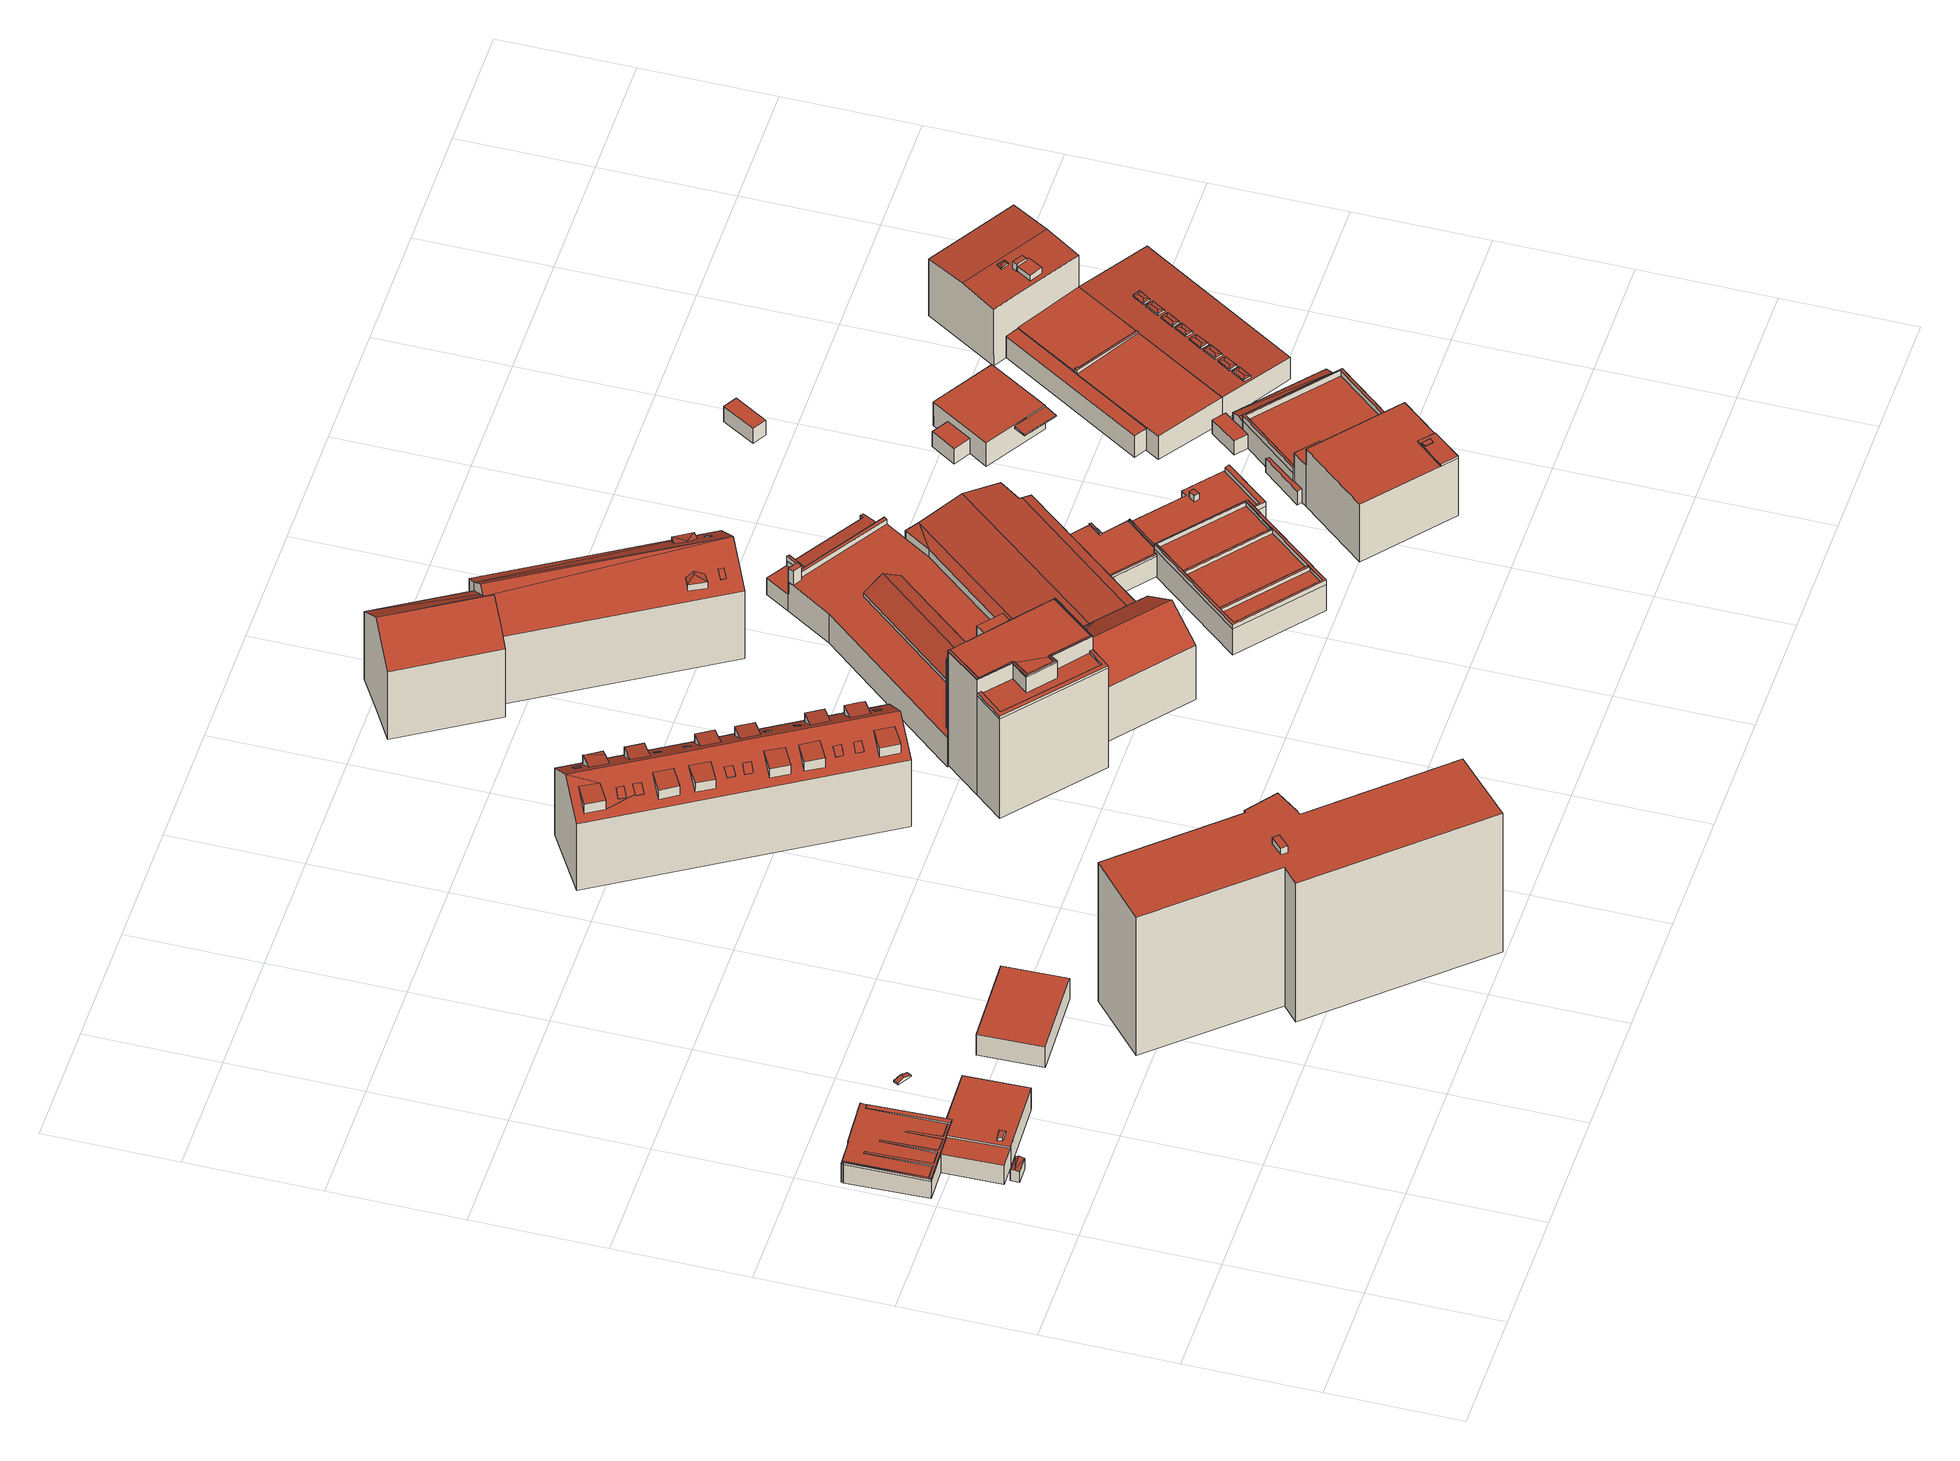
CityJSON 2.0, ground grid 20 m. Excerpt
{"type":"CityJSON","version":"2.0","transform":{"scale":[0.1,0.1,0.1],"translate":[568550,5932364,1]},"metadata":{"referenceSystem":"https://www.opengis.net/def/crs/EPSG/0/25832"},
"CityObjects":{
"building1":{"type":"Building","attributes":{"Grundfläche 2D":"3.476798","Grundhöhe NN":"1.986"},"geometry":[{"type":"Solid","lod":"3","boundaries":[[[[0,1,2]],[[3,2,4]],[[2,3,5]],[[2,5,0]],[[4,2,1,6,7]],[[3,4,7,8]],[[9,0,5,3,8,10]],[[1,0,9,6]],[[8,7,6,9,10]]]],"semantics":{"surfaces":[{"type":"RoofSurface"},{"type":"WallSurface"},{"type":"GroundSurface"}],"values":[[0,0,0,0,1,1,1,1,2]]}}]},
"building2":{"type":"Building","attributes":{"Grundfläche 2D":"146.708910","Grundhöhe NN":"1.979"},"children":["building2-1"],"geometry":[{"type":"MultiSurface","lod":"3","boundaries":[[[11,12,13]],[[12,14,13]],[[15,16,17,18,19,12,11,20,21,22,23,24,25,26,27,28]],[[29,14,12]],[[30,31,32,33,34,35,36,37,28,27,38,39,24,23,40,21,41,42,43,44,45,46,47]],[[48,49,11,13]],[[49,41,20,11]],[[22,21,40]],[[40,23,22]],[[25,24,39]],[[26,25,39,38]],[[26,38,27]],[[15,28,37]],[[16,15,37,36]],[[17,16,36,35]],[[35,34,18,17]],[[34,33,19,18]],[[12,19,33,32]],[[29,12,32,31]],[[29,31,30,48,13,14]],[[44,43,42,50,51]],[[45,44,51,52]],[[46,45,52,53]],[[47,46,53,54]],[[30,47,54,55]],[[48,30,55,56]],[[49,48,56,57]],[[42,41,49,57,50]],[[52,51,50,57,56,55,54,53]]],"semantics":{"surfaces":[{"type":"RoofSurface"},{"type":"WallSurface"},{"type":"GroundSurface"}],"values":[0,0,0,0,0,1,1,1,1,1,1,1,1,1,1,1,1,1,1,1,1,1,1,1,1,1,1,1,2]}}]},
"building2-1":{"type":"BuildingInstallation","parents":["building2"],"geometry":[{"type":"MultiSurface","lod":"3","boundaries":[[[58,59,60,61]],[[42,58,61,20,41]],[[43,59,58,42]],[[43,62,60,59]],[[60,62,21,20,61]]],"semantics":{"surfaces":[{"type":"RoofSurface"},{"type":"WallSurface"}],"values":[0,1,1,1,1]}}]},
"building3":{"type":"Building","attributes":{"Grundfläche 2D":"140.170383","Grundhöhe NN":"1.986"},"children":["building3-1"],"geometry":[{"type":"Solid","lod":"3","boundaries":[[[[63,64,65,66,67,68,69,70]],[[71,72,73,74]],[[73,72,75,76]],[[74,73,76,77]],[[71,74,77,78]],[[70,72,71,63]],[[63,71,78,79,64]],[[65,64,79,80]],[[66,65,80,81]],[[67,66,81,82]],[[68,67,82,83]],[[69,68,83,50]],[[70,69,50,75,72]],[[77,76,75,50,83,82,81,80,79,78]]]],"semantics":{"surfaces":[{"type":"RoofSurface"},{"type":"WallSurface"},{"type":"GroundSurface"}],"values":[[0,0,1,1,1,1,1,1,1,1,1,1,1,2]]}}]},
"building3-1":{"type":"BuildingInstallation","parents":["building3"],"geometry":[{"type":"MultiSurface","lod":"3","boundaries":[[[84,85,86,87]],[[87,86,88,89]],[[84,87,89,90]],[[85,84,90,91]],[[86,85,91,88]]],"semantics":{"surfaces":[{"type":"RoofSurface"},{"type":"WallSurface"}],"values":[0,1,1,1,1]}}]},
"building4":{"type":"Building","attributes":{"Grundfläche 2D":"1.888200","Grundhöhe NN":"4.395"},"geometry":[{"type":"Solid","lod":"3","boundaries":[[[[92,93,94,95]],[[96,92,95,97]],[[97,95,94,98,99]],[[96,97,99,100]],[[93,92,96,100,101]],[[94,93,101,98]],[[99,98,101,100]]]],"semantics":{"surfaces":[{"type":"RoofSurface"},{"type":"WallSurface"},{"type":"GroundSurface"}],"values":[[0,0,1,1,1,1,2]]}}]},
"building5":{"type":"Building","attributes":{"Grundfläche 2D":"129.678351","Grundhöhe NN":"2.197"},"geometry":[{"type":"Solid","lod":"3","boundaries":[[[[102,103,104,105]],[[106,107,105,104]],[[107,108,102,105]],[[108,109,103,102]],[[109,106,104,103]],[[109,108,107,106]]]],"semantics":{"surfaces":[{"type":"RoofSurface"},{"type":"WallSurface"},{"type":"GroundSurface"}],"values":[[0,1,1,1,1,2]]}}]},
"building6":{"type":"Building","attributes":{"Grundfläche 2D":"651.086994","Grundhöhe NN":"2.388"},"children":["building6-1"],"geometry":[{"type":"Solid","lod":"3","boundaries":[[[[110,111,112,113,114,115,116,117,118,119,120]],[[121,122,118,117]],[[122,123,119,118]],[[123,124,120,119]],[[124,125,110,120]],[[125,126,111,110]],[[126,127,112,111]],[[127,128,113,112]],[[128,129,114,113]],[[129,130,115,114]],[[130,131,116,115]],[[131,121,117,116]],[[122,121,131,130,129,128,127,126,125,124,123]]]],"semantics":{"surfaces":[{"type":"RoofSurface"},{"type":"WallSurface"},{"type":"GroundSurface"}],"values":[[0,1,1,1,1,1,1,1,1,1,1,1,2]]}}]},
"building6-1":{"type":"BuildingInstallation","parents":["building6"],"geometry":[{"type":"MultiSurface","lod":"3","boundaries":[[[132,133,134,135]],[[135,134,136,137]],[[132,135,137,138]],[[133,132,138,139]],[[134,133,139,136]]],"semantics":{"surfaces":[{"type":"RoofSurface"},{"type":"WallSurface"}],"values":[0,1,1,1,1]}}]},
"building7":{"type":"Building","attributes":{"Grundfläche 2D":"517.810892","Grundhöhe NN":"2.291"},"children":["building7-1","building7-2","building7-3","building7-4","building7-5","building7-6","building7-7","building7-8","building7-9","building7-10","building7-11","building7-12"],"geometry":[{"type":"MultiSurface","lod":"3","boundaries":[[[140,141,142,143,144,145]],[[146,147,148,149]],[[150,151,152,153]],[[154,155,156,157]],[[158,159,160,161,162,163]],[[164,165,166,167,168]],[[169,170,171,172]],[[173,174,175,176,177]],[[178,179,180,181,182,183,184]],[[185,186,183,182]],[[187,188,189,190]],[[191,192,193,194,195,196,197,198,199]],[[200,201,202]],[[203,204,205,206,207,208,209,210],[173,211,212,211,213,214,174,173,208],[187,190,215,216,217,218],[152,219,220,153],[168,221,222,223,165,164],[149,224,225,226,227,146],[228,229,230,140,145,231]],[[232,208,207,206,205,204,203,233],[234,158,163,162,235,236,237,233,237],[238,239,240,241,242,243],[157,156,244,245],[172,171,246,247],[194,248,249,250,251,252,253,254,255,195],[181,180,256,257,258,259,260,261,262,263],[202,201,243,200]],[[243,201,200]],[[242,264,265,243]],[[231,145,144]],[[229,142,141,140,230]],[[142,229,228,231,144,143]],[[149,148,225,224]],[[147,146,227,226]],[[226,225,148,147]],[[151,219,152]],[[153,220,150]],[[151,150,220,219]],[[155,244,156]],[[157,245,154]],[[155,154,245,244]],[[161,236,235,162]],[[234,159,158]],[[160,159,234,237]],[[237,236,161,160]],[[168,167,221]],[[166,165,223,222]],[[222,221,167,166]],[[170,246,171]],[[172,247,169]],[[170,169,247,246]],[[211,173,177]],[[214,175,174]],[[211,177,176,175,214,213]],[[258,257,256,180,179,178,184]],[[263,262,261,260,186,185,182,181]],[[260,259,258,184,183,186]],[[190,189,216,215]],[[188,187,218,217]],[[217,216,189,188]],[[249,248,194,193,192,191,251,250]],[[254,252,199,198,197,196,195,255]],[[252,251,191,199]],[[243,265,239,238]],[[264,242,241,240]],[[240,239,265,264]],[[209,208,232,266,267]],[[210,209,267,268]],[[233,203,210,268,269]],[[232,233,269,266]],[[267,266,269,268]]],"semantics":{"surfaces":[{"type":"RoofSurface"},{"type":"WallSurface"},{"type":"GroundSurface"}],"values":[0,0,0,0,0,0,0,0,0,0,0,0,0,0,0,0,0,1,1,1,1,1,1,1,1,1,1,1,1,1,1,1,1,1,1,1,1,1,1,1,1,1,1,1,1,1,1,1,1,1,1,1,1,1,1,1,1,1,2]}}]},
"building7-1":{"type":"BuildingInstallation","parents":["building7"],"geometry":[{"type":"MultiSurface","lod":"3","boundaries":[[[270,271,272,273]],[[273,272,274,275]],[[270,273,275,276]],[[271,270,276,277]],[[272,271,277,274]]],"semantics":{"surfaces":[{"type":"RoofSurface"},{"type":"WallSurface"}],"values":[0,1,1,1,1]}}]},
"building7-2":{"type":"BuildingInstallation","parents":["building7"],"geometry":[{"type":"MultiSurface","lod":"3","boundaries":[[[278,279,280,281]],[[281,280,282,283]],[[278,281,283,284]],[[279,278,284,285]],[[280,279,285,282]]],"semantics":{"surfaces":[{"type":"RoofSurface"},{"type":"WallSurface"}],"values":[0,1,1,1,1]}}]},
"building7-3":{"type":"BuildingInstallation","parents":["building7"],"geometry":[{"type":"MultiSurface","lod":"3","boundaries":[[[286,287,288,289]],[[287,286,290,291]],[[289,288,292,293]],[[286,289,293,290]],[[288,287,291,292]]],"semantics":{"surfaces":[{"type":"RoofSurface"},{"type":"WallSurface"}],"values":[0,1,1,1,1]}}]},
"building7-4":{"type":"BuildingInstallation","parents":["building7"],"geometry":[{"type":"MultiSurface","lod":"3","boundaries":[[[294,295,296,297]],[[296,295,298,299]],[[297,296,299,300]],[[294,297,300,301]],[[295,294,301,298]]],"semantics":{"surfaces":[{"type":"RoofSurface"},{"type":"WallSurface"}],"values":[0,1,1,1,1]}}]},
"building7-5":{"type":"BuildingInstallation","parents":["building7"],"geometry":[{"type":"MultiSurface","lod":"3","boundaries":[[[302,303,304,305]],[[305,304,306,307]],[[302,305,307,308]],[[303,302,308,309]],[[304,303,309,306]]],"semantics":{"surfaces":[{"type":"RoofSurface"},{"type":"WallSurface"}],"values":[0,1,1,1,1]}}]},
"building7-6":{"type":"BuildingInstallation","parents":["building7"],"geometry":[{"type":"MultiSurface","lod":"3","boundaries":[[[310,311,312,313,314,315]],[[316,312,311,310,317,318]],[[316,319,313,312]],[[320,315,314,313,319,321]],[[310,315,320,317]]],"semantics":{"surfaces":[{"type":"RoofSurface"},{"type":"WallSurface"}],"values":[0,1,1,1,1]}}]},
"building7-7":{"type":"BuildingInstallation","parents":["building7"],"geometry":[{"type":"MultiSurface","lod":"3","boundaries":[[[322,323,324,325,326]],[[326,325,327]],[[328,326,327]],[[329,322,326,328,326,202]],[[324,323,330,331]],[[325,324,331,200]],[[327,325,200,201]],[[328,327,201,326]],[[323,322,329,330]]],"semantics":{"surfaces":[{"type":"RoofSurface"},{"type":"WallSurface"}],"values":[0,0,0,1,1,1,1,1,1]}}]},
"building7-8":{"type":"BuildingInstallation","parents":["building7"],"geometry":[{"type":"MultiSurface","lod":"3","boundaries":[[[332,333,334,335,336]],[[337,334,333,332,338,212]],[[337,339,335,334]],[[336,335,339,340]],[[332,336,340,338]]],"semantics":{"surfaces":[{"type":"RoofSurface"},{"type":"WallSurface"}],"values":[0,1,1,1,1]}}]},
"building7-9":{"type":"BuildingInstallation","parents":["building7"],"geometry":[{"type":"MultiSurface","lod":"3","boundaries":[[[341,342,343,344]],[[344,343,345,346]],[[341,344,346,347]],[[342,341,347,348]],[[343,342,348,345]]],"semantics":{"surfaces":[{"type":"RoofSurface"},{"type":"WallSurface"}],"values":[0,1,1,1,1]}}]},
"building7-10":{"type":"BuildingInstallation","parents":["building7"],"geometry":[{"type":"MultiSurface","lod":"3","boundaries":[[[349,350,351,352]],[[351,350,353,354]],[[350,349,355,353]],[[352,351,354,356]],[[349,352,356,355]]],"semantics":{"surfaces":[{"type":"RoofSurface"},{"type":"WallSurface"}],"values":[0,1,1,1,1]}}]},
"building7-11":{"type":"BuildingInstallation","parents":["building7"],"geometry":[{"type":"MultiSurface","lod":"3","boundaries":[[[357,358,359,360]],[[360,359,361,362]],[[357,360,362,363]],[[358,357,363,364]],[[359,358,364,361]]],"semantics":{"surfaces":[{"type":"RoofSurface"},{"type":"WallSurface"}],"values":[0,1,1,1,1]}}]},
"building7-12":{"type":"BuildingInstallation","parents":["building7"],"geometry":[{"type":"MultiSurface","lod":"3","boundaries":[[[365,366,367,368,369]],[[369,368,370,371]],[[371,372,373,366,365,369]],[[367,366,373,374]],[[368,367,374,370]]],"semantics":{"surfaces":[{"type":"RoofSurface"},{"type":"WallSurface"}],"values":[0,1,1,1,1]}}]},
"building8":{"type":"Building","attributes":{"Grundfläche 2D":"222.785244","Grundhöhe NN":"2.057"},"children":["building8-1"],"geometry":[{"type":"Solid","lod":"3","boundaries":[[[[375,376,377,378,379,380,381,382]],[[383,384,385,386,387,388,389,390]],[[391,392,393,394,395,396,397,398,399,400,401,402,403]],[[391,404,405,392]],[[400,399,398,406,407,401]],[[408,409,378,377]],[[409,410,379,378]],[[410,411,380,379]],[[382,381,386,385]],[[375,382,385,384]],[[376,375,384,383]],[[409,408,412,413]],[[410,409,413,414]],[[411,410,414,415]],[[403,402,380,411,415,416,391]],[[404,391,416,417]],[[418,395,394,393,392,405,404,417,419]],[[396,395,418,420]],[[397,396,420,412,408,377]],[[383,390,398,397,377,376]],[[398,390,389,406]],[[406,389,388,407]],[[407,388,387,401]],[[381,380,402,401,387,386]],[[420,418,419,417,416,415,414,413,412]]]],"semantics":{"surfaces":[{"type":"RoofSurface"},{"type":"WallSurface"},{"type":"GroundSurface"}],"values":[[0,0,0,0,0,1,1,1,1,1,1,1,1,1,1,1,1,1,1,1,1,1,1,1,2]]}}]},
"building8-1":{"type":"BuildingInstallation","parents":["building8"],"geometry":[{"type":"MultiSurface","lod":"3","boundaries":[[[421,422,423,424]],[[424,425,426,421]],[[422,427,428,423]],[[429,428,427]],[[427,430,431,429]],[[430,432,433,431]],[[432,434,435,436,433]],[[437,428,429]],[[438,439,425]],[[439,426,425]],[[439,440,441,426]],[[440,442,443,441]],[[406,407,422,421]],[[407,401,427,422]],[[401,402,430,427]],[[430,402,403,391,434,432]],[[391,444,435,434]],[[431,433,436,435,444,445]],[[446,437,429,431,445,447]],[[446,400,448,423,428,437]],[[424,423,448,449]],[[450,438,425,424,449,399]],[[450,451,452,440,439,438]],[[442,440,452,453]],[[453,395,396,443,442]],[[396,397,441,443]],[[398,426,441,397]],[[398,406,421,426]]],"semantics":{"surfaces":[{"type":"RoofSurface"},{"type":"WallSurface"}],"values":[0,0,0,0,0,0,0,0,0,0,0,0,1,1,1,1,1,1,1,1,1,1,1,1,1,1,1,1]}}]},
"building9":{"type":"Building","attributes":{"Grundfläche 2D":"611.653507","Grundhöhe NN":"2.145"},"children":["building9-1","building9-2","building9-3","building9-4"],"geometry":[{"type":"Solid","lod":"3","boundaries":[[[[454,455,456,457,458]],[[459,458,460]],[[461,462,454,458]],[[461,458,459]],[[459,460,463]],[[462,464,465,466]],[[464,467,465]],[[468,469,470,466,471]],[[470,454,462,466]],[[462,461,459,467,464]],[[454,470,469,456,455]],[[457,456,472,473]],[[460,458,457,473,474]],[[463,460,474,475]],[[467,459,463,475,476]],[[465,467,476,477]],[[478,471,466,465,477,479]],[[468,471,478,480]],[[472,456,469,468,480]],[[479,477,476,475,474,473,472,480,478]]]],"semantics":{"surfaces":[{"type":"RoofSurface"},{"type":"WallSurface"},{"type":"GroundSurface"}],"values":[[0,0,0,0,0,0,0,0,0,1,1,1,1,1,1,1,1,1,1,2]]}}]},
"building9-1":{"type":"BuildingInstallation","parents":["building9"],"geometry":[{"type":"MultiSurface","lod":"3","boundaries":[[[481,482,483,484]],[[484,483,485,486]],[[481,484,486,487]],[[482,481,487,488]],[[483,482,488,485]]],"semantics":{"surfaces":[{"type":"RoofSurface"},{"type":"WallSurface"}],"values":[0,1,1,1,1]}}]},
"building9-2":{"type":"BuildingInstallation","parents":["building9"],"geometry":[{"type":"MultiSurface","lod":"3","boundaries":[[[489,490,491]],[[490,492,493,494,491]],[[492,490,489,495,496]],[[489,491,497,498]],[[489,498,495]],[[494,497,491]]],"semantics":{"surfaces":[{"type":"RoofSurface"},{"type":"WallSurface"}],"values":[0,0,0,1,1,1]}}]},
"building9-3":{"type":"BuildingInstallation","parents":["building9"],"geometry":[{"type":"MultiSurface","lod":"3","boundaries":[[[499,500,501,502,503]],[[501,500,504]],[[504,500,499,505,506]],[[501,507,502]],[[506,508,504]],[[501,504,508,507]]],"semantics":{"surfaces":[{"type":"RoofSurface"},{"type":"WallSurface"}],"values":[0,0,0,1,1,1]}}]},
"building9-4":{"type":"BuildingInstallation","parents":["building9"],"geometry":[{"type":"MultiSurface","lod":"3","boundaries":[[[509,510,511,512]],[[511,510,513,514]],[[510,509,515,513]],[[512,511,514,516]],[[509,512,516,515]]],"semantics":{"surfaces":[{"type":"RoofSurface"},{"type":"WallSurface"}],"values":[0,1,1,1,1]}}]},
"building10":{"type":"Building","attributes":{"Grundfläche 2D":"725.186853","Grundhöhe NN":"1.670"},"children":["building10-1","building10-2","building10-3","building10-4"],"geometry":[{"type":"Solid","lod":"3","boundaries":[[[[517,518,519,520]],[[521,518,517,522]],[[523,524,525,526,527,528,529,530,531,532,533,534,535,536,537,538,539,540,541,542,543,544],[545,546,547,548]],[[549,550,551,552,553,554,555,556,557,558,559]],[[560,561,562,563]],[[564,565,566,567]],[[568,569,570,571]],[[572,573,574,575]],[[520,519,548,547]],[[520,547,546,522,517]],[[521,522,546,545]],[[521,545,548,519,518]],[[563,576,577,533,560]],[[560,533,532,561]],[[561,532,531,562]],[[566,528,527,567]],[[567,527,526,564]],[[564,526,578,579,565]],[[568,571,565,579,576,563]],[[531,530,569,568,563,562]],[[569,530,529,570]],[[566,565,571,570,529,528]],[[525,524,580,581]],[[526,525,581,578]],[[534,533,577,582]],[[535,534,582,583]],[[584,585,550,538,537,536,535,583,586]],[[558,573,572,542,541,540,539,538,550,549,559]],[[524,523,544,587,588,580]],[[543,542,572,589,587,544]],[[575,574,590,591]],[[572,575,591,589]],[[551,550,585,592]],[[552,551,592,593]],[[553,552,593,594]],[[554,553,594,595]],[[596,555,554,595]],[[555,596,590,574,556]],[[557,556,574,573,558]],[[578,581,580,588,587,589,591,590,596,595,594,593,592,585,584,586,583,582,577,576,579]]]],"semantics":{"surfaces":[{"type":"RoofSurface"},{"type":"WallSurface"},{"type":"GroundSurface"}],"values":[[0,0,0,0,0,0,0,0,1,1,1,1,1,1,1,1,1,1,1,1,1,1,1,1,1,1,1,1,1,1,1,1,1,1,1,1,1,1,1,2]]}}]},
"building10-1":{"type":"BuildingInstallation","parents":["building10"],"geometry":[{"type":"MultiSurface","lod":"3","boundaries":[[[597,598,599,600]],[[557,558,598,597,556]],[[559,599,598,558]],[[554,555,600,599,559]],[[555,556,597,600]]],"semantics":{"surfaces":[{"type":"RoofSurface"},{"type":"WallSurface"}],"values":[0,1,1,1,1]}}]},
"building10-2":{"type":"BuildingInstallation","parents":["building10"],"geometry":[{"type":"MultiSurface","lod":"3","boundaries":[[[601,602,603,604]],[[605,606,604,603]],[[601,604,606,607]],[[602,601,607,608]],[[608,605,603,602]]],"semantics":{"surfaces":[{"type":"RoofSurface"},{"type":"WallSurface"}],"values":[0,1,1,1,1]}}]},
"building10-3":{"type":"BuildingInstallation","parents":["building10"],"geometry":[{"type":"MultiSurface","lod":"3","boundaries":[[[609,610,611,612,613,614]],[[615,537,612,611]],[[537,538,613,612]],[[539,540,541,610,609,614,613,538]]],"semantics":{"surfaces":[{"type":"RoofSurface"},{"type":"WallSurface"}],"values":[0,1,1,1]}}]},
"building10-4":{"type":"BuildingInstallation","parents":["building10"],"geometry":[{"type":"MultiSurface","lod":"3","boundaries":[[[616,617,618,619,620]],[[542,543,618,617]],[[543,621,619,618]],[[615,611,610,616,620,619,621]],[[542,617,616,610,541]]],"semantics":{"surfaces":[{"type":"RoofSurface"},{"type":"WallSurface"}],"values":[0,1,1,1,1]}}]},
"building11":{"type":"Building","attributes":{"Grundfläche 2D":"739.096137","Grundhöhe NN":"2.002"},"geometry":[{"type":"Solid","lod":"3","boundaries":[[[[622,623,624,625,626,627]],[[626,625,628,629,630,631]],[[630,632,633,631]],[[634,635,632]],[[635,636,633,632]],[[637,638,639]],[[640,641,637]],[[642,638,637]],[[643,644,642]],[[644,638,642]],[[643,645,646,647]],[[647,648,644,643]],[[641,642,637]],[[624,623,622,627,649,650]],[[628,625,624,650,651]],[[629,628,651,652]],[[653,634,632,630,629,652,654]],[[635,634,653,655]],[[636,635,655,656]],[[637,639,636,656,657,640]],[[641,640,657,658]],[[642,641,658,659]],[[645,643,642,659,660]],[[646,645,660,661]],[[647,646,661,649,627,648]],[[633,636,639,638,644,648,627,626,631]],[[661,660,659,658,657,656,655,653,654,652,651,650,649]]]],"semantics":{"surfaces":[{"type":"RoofSurface"},{"type":"WallSurface"},{"type":"GroundSurface"}],"values":[[0,0,0,0,0,0,0,0,0,0,0,0,0,1,1,1,1,1,1,1,1,1,1,1,1,1,2]]}}]},
"building12":{"type":"Building","attributes":{"Grundfläche 2D":"287.416908","Grundhöhe NN":"2.324"},"children":["building12-1","building12-2","building12-3"],"geometry":[{"type":"MultiSurface","lod":"3","boundaries":[[[662,663,664,665,666,667,668,669,670,671]],[[672,673,674,675,676,677,678,679,680,681,682,683,684,685,686,687]],[[688,689,667,666]],[[689,690,668,667]],[[690,691,669,668]],[[691,675,670,669]],[[671,674,673,692]],[[692,693,671]],[[694,662,671,693,672,687]],[[694,695,662]],[[662,695,686,685]],[[663,662,685,684]],[[684,683,696,663]],[[696,697,663]],[[698,699,680,679,664,663,697,682,681]],[[666,665,678,688]],[[689,688,700,701]],[[690,689,701,702]],[[691,690,702,703]],[[704,705,700,688,678,677,676,675,691,703,706]],[[705,704,706,703,702,701,700]]],"semantics":{"surfaces":[{"type":"RoofSurface"},{"type":"WallSurface"},{"type":"GroundSurface"}],"values":[0,0,1,1,1,1,1,1,1,1,1,1,1,1,1,1,1,1,1,1,2]}}]},
"building12-1":{"type":"BuildingInstallation","parents":["building12"],"geometry":[{"type":"MultiSurface","lod":"3","boundaries":[[[698,693,692,699]],[[699,692,673,680]],[[693,698,681,672]]],"semantics":{"surfaces":[{"type":"RoofSurface"},{"type":"WallSurface"}],"values":[0,1,1]}}]},
"building12-2":{"type":"BuildingInstallation","parents":["building12"],"geometry":[{"type":"MultiSurface","lod":"3","boundaries":[[[695,694,697,696]],[[683,686,695,696]],[[697,694,687,682]]],"semantics":{"surfaces":[{"type":"RoofSurface"},{"type":"WallSurface"}],"values":[0,1,1]}}]},
"building12-3":{"type":"BuildingInstallation","parents":["building12"],"geometry":[{"type":"MultiSurface","lod":"3","boundaries":[[[707,665,664,671,670,708]],[[679,674,671,664]],[[675,676,677,678,665,707,708,670]]],"semantics":{"surfaces":[{"type":"RoofSurface"},{"type":"WallSurface"}],"values":[0,1,1]}}]},
"building13":{"type":"Building","attributes":{"Grundfläche 2D":"216.697743","Grundhöhe NN":"2.520"},"children":["building13-1","building13-2","building13-3","building13-4","building13-5"],"geometry":[{"type":"Solid","lod":"3","boundaries":[[[[709,710,711,712,713,714,715,716,717,718,719,720,721,722]],[[723,724,725,726,727,728,729,730,731,732,733,734]],[[735,736,737,738]],[[736,735,739]],[[736,739,740]],[[714,713,712,741,742]],[[715,714,742,743]],[[744,717,716,715,743,745]],[[746,747,728,720,719,718,717,744,748]],[[721,720,728,727,722]],[[722,727,749,750,709]],[[710,709,750,751]],[[712,711,710,751,741]],[[734,733,752,753]],[[723,734,753,754]],[[724,723,754,755]],[[725,724,755,756]],[[757,749,727,726,725,756,758,738,737]],[[729,728,747,759]],[[731,730,729,759,760]],[[732,731,760,761]],[[733,732,761,752]],[[739,735,738,758,762]],[[740,739,762,763]],[[757,737,736,740,763]],[[748,744,745,743,742,741,751,750,749,757,763,762,758,756,755,754,753,752,761,760,759,747,746]]]],"semantics":{"surfaces":[{"type":"RoofSurface"},{"type":"WallSurface"},{"type":"GroundSurface"}],"values":[[0,0,0,0,0,1,1,1,1,1,1,1,1,1,1,1,1,1,1,1,1,1,1,1,1,2]]}}]},
"building13-1":{"type":"BuildingInstallation","parents":["building13"],"geometry":[{"type":"MultiSurface","lod":"3","boundaries":[[[764,765,766,767]],[[765,764,711,768]],[[766,765,768,769]],[[769,709,710,767,766]],[[710,711,764,767]]],"semantics":{"surfaces":[{"type":"RoofSurface"},{"type":"WallSurface"}],"values":[0,1,1,1,1]}}]},
"building13-2":{"type":"BuildingInstallation","parents":["building13"],"geometry":[{"type":"MultiSurface","lod":"3","boundaries":[[[770,771,772,773]],[[771,770,774,719]],[[719,720,772,771]],[[720,721,773,772]],[[721,774,770,773]]],"semantics":{"surfaces":[{"type":"RoofSurface"},{"type":"WallSurface"}],"values":[0,1,1,1,1]}}]},
"building13-3":{"type":"BuildingInstallation","parents":["building13"],"geometry":[{"type":"MultiSurface","lod":"3","boundaries":[[[775,776,777,778]],[[778,777,716,713]],[[775,778,713,714]],[[776,775,714,715]],[[777,776,715,716]]],"semantics":{"surfaces":[{"type":"RoofSurface"},{"type":"WallSurface"}],"values":[0,1,1,1,1]}}]},
"building13-4":{"type":"BuildingInstallation","parents":["building13"],"geometry":[{"type":"MultiSurface","lod":"3","boundaries":[[[779,780,781,782,783,784]],[[781,780,734,785]],[[782,781,785,730]],[[730,731,783,782]],[[731,732,784,783]],[[732,733,779,784]],[[780,779,733,734]]],"semantics":{"surfaces":[{"type":"RoofSurface"},{"type":"WallSurface"}],"values":[0,1,1,1,1,1,1]}}]},
"building13-5":{"type":"BuildingInstallation","parents":["building13"],"geometry":[{"type":"MultiSurface","lod":"3","boundaries":[[[786,787,788,789]],[[790,791,789,788]],[[786,789,791,792]],[[787,786,792,793]],[[788,787,793,790]]],"semantics":{"surfaces":[{"type":"RoofSurface"},{"type":"WallSurface"}],"values":[0,1,1,1,1]}}]},
"building14":{"type":"Building","attributes":{"Grundfläche 2D":"504.181489","Grundhöhe NN":"2.242"},"children":["building14-1"],"geometry":[{"type":"MultiSurface","lod":"3","boundaries":[[[794,795,796,797],[798,799,800,801]],[[802,803,804,805,806,807,808,809,810,811]],[[812,813,814,815,816,817]],[[818,819,820,821,822,823]],[[824,825,826]],[[824,826,827]],[[828,827,829]],[[824,827,828]],[[830,831,832,833,834,835]],[[836,837,838,839,840,841]],[[842,843,844,845]],[[813,812,797,796]],[[812,817,794,797]],[[817,846,795,794]],[[846,813,796,795]],[[819,818,805,804]],[[806,805,818,823]],[[823,822,807,806]],[[847,810,809,848]],[[847,849,811,810]],[[849,850,802,811]],[[850,851,803,802]],[[829,827,826,852,853]],[[828,829,853,854]],[[855,825,824,828,854]],[[815,831,856,857,816]],[[846,817,816,857,858]],[[813,846,858,859]],[[814,813,859,860,848,809]],[[842,845,832,831,815,814,809,808]],[[821,820,833,832,845,844]],[[803,835,834,833,820,819,804]],[[856,831,830,835,803,851,836,841,861]],[[850,837,836,851]],[[847,848,860,862]],[[825,855,863,849,847,862,852,826]],[[837,850,849,863,864,838]],[[839,838,864,865]],[[840,839,865,866]],[[841,840,866,861]],[[843,842,808,807]],[[843,807,822,821,844]],[[853,852,862,860,859,858,857,856,861,866,865,864,863,855,854]]],"semantics":{"surfaces":[{"type":"RoofSurface"},{"type":"WallSurface"},{"type":"GroundSurface"}],"values":[0,0,0,0,0,0,0,0,0,0,0,1,1,1,1,1,1,1,1,1,1,1,1,1,1,1,1,1,1,1,1,1,1,1,1,1,1,1,1,1,1,1,2]}}]},
"building14-1":{"type":"BuildingInstallation","parents":["building14"],"geometry":[{"type":"MultiSurface","lod":"3","boundaries":[[[867,868,869,870]],[[870,869,800,799]],[[867,870,799,798]],[[868,867,798,801]],[[869,868,801,800]]],"semantics":{"surfaces":[{"type":"RoofSurface"},{"type":"WallSurface"}],"values":[0,1,1,1,1]}}]},
"building15":{"type":"Building","attributes":{"Grundfläche 2D":"11.291331","Grundhöhe NN":"2.242"},"geometry":[{"type":"Solid","lod":"3","boundaries":[[[[871,872,873,874]],[[872,871,875,876]],[[873,872,876,877]],[[874,873,877,878]],[[871,874,878,875]],[[876,875,878,877]]]],"semantics":{"surfaces":[{"type":"RoofSurface"},{"type":"WallSurface"},{"type":"GroundSurface"}],"values":[[0,1,1,1,1,2]]}}]},
"building16":{"type":"Building","attributes":{"Grundfläche 2D":"127.337640","Grundhöhe NN":"2.287"},"children":["building16-1"],"geometry":[{"type":"Solid","lod":"3","boundaries":[[[[879,880,881,882]],[[883,884,885,886]],[[887,880,879,888,889,890]],[[880,887,890,889,891,881]],[[882,881,891,892]],[[884,893,888,879,882,892,894,885]],[[886,885,894,895]],[[883,886,895,896]],[[884,883,896,893]],[[892,891,889,888,893,896,895,894]]]],"semantics":{"surfaces":[{"type":"RoofSurface"},{"type":"WallSurface"},{"type":"GroundSurface"}],"values":[[0,0,1,1,1,1,1,1,1,2]]}}]},
"building16-1":{"type":"BuildingInstallation","parents":["building16"],"geometry":[{"type":"MultiSurface","lod":"3","boundaries":[[[897,887,898,899]],[[900,901,899,898]],[[901,902,897,899]],[[902,890,887,897]],[[890,900,898,887]],[[890,902,901,900]]],"semantics":{"surfaces":[{"type":"RoofSurface"},{"type":"WallSurface"},{"type":"OuterCeilingSurface"}],"values":[0,1,1,1,1,2]}}]},
"building17":{"type":"Building","attributes":{"Grundfläche 2D":"13.541325","Grundhöhe NN":"2.295"},"geometry":[{"type":"Solid","lod":"3","boundaries":[[[[903,904,905,906]],[[907,908,906,905]],[[908,909,903,906]],[[909,910,904,903]],[[910,907,905,904]],[[910,909,908,907]]]],"semantics":{"surfaces":[{"type":"RoofSurface"},{"type":"WallSurface"},{"type":"GroundSurface"}],"values":[[0,1,1,1,1,2]]}}]},
"building18":{"type":"Building","attributes":{"Grundfläche 2D":"55.736396","Grundhöhe NN":"2.330"},"geometry":[{"type":"Solid","lod":"3","boundaries":[[[[911,912,913,914,915,916,917]],[[918,919,914,913]],[[919,920,915,914]],[[920,921,916,915]],[[921,922,923,924,918,913,912,911,917,916]],[[923,922,921,920,919,918,924]]]],"semantics":{"surfaces":[{"type":"RoofSurface"},{"type":"WallSurface"},{"type":"GroundSurface"}],"values":[[0,1,1,1,1,2]]}}]},
"building19":{"type":"Building","attributes":{"Grundfläche 2D":"518.830839","Grundhöhe NN":"2.232"},"children":["building19-1","building19-2","building19-3","building19-4"],"geometry":[{"type":"Solid","lod":"3","boundaries":[[[[925,926,927,928,929,930,931,932,933]],[[934,935,936,937]],[[937,936,938,939,940]],[[941,942,943,927,926,925,933,932,944,945]],[[928,927,943,946]],[[931,930,929,928,946,947]],[[935,934,948,949]],[[938,936,935,949,950]],[[931,940,939,938,950,944,932]],[[937,940,931,947,948,934]],[[944,950,949,948,947,946,943,942,941,945]]]],"semantics":{"surfaces":[{"type":"RoofSurface"},{"type":"WallSurface"},{"type":"GroundSurface"}],"values":[[0,0,0,1,1,1,1,1,1,1,2]]}}]},
"building19-1":{"type":"BuildingInstallation","parents":["building19"],"geometry":[{"type":"MultiSurface","lod":"3","boundaries":[[[951,952,953,954,955,956,957]],[[930,958,954,953]],[[955,954,958,959]],[[959,933,956,955]],[[926,951,957,956,933,925]],[[926,929,952,951]],[[953,952,929,930]]],"semantics":{"surfaces":[{"type":"RoofSurface"},{"type":"WallSurface"}],"values":[0,1,1,1,1,1,1]}}]},
"building19-2":{"type":"BuildingInstallation","parents":["building19"],"geometry":[{"type":"MultiSurface","lod":"3","boundaries":[[[960,961,962,963,964,965]],[[966,967,964,963]],[[968,965,964,967]],[[960,965,968,969]],[[969,970,961,960]]],"semantics":{"surfaces":[{"type":"RoofSurface"},{"type":"WallSurface"}],"values":[0,1,1,1,1]}}]},
"building19-3":{"type":"BuildingInstallation","parents":["building19"],"geometry":[{"type":"MultiSurface","lod":"3","boundaries":[[[971,972,973]],[[974,975,976,972,971]],[[977,976,975]],[[978,973,972,976,977]],[[979,980,971,973]],[[975,974,971,980,981]],[[981,982,977,975]],[[982,983,979,973,978,977]]],"semantics":{"surfaces":[{"type":"RoofSurface"},{"type":"WallSurface"}],"values":[0,0,0,0,1,1,1,1]}}]},
"building19-4":{"type":"BuildingInstallation","parents":["building19"],"geometry":[{"type":"MultiSurface","lod":"3","boundaries":[[[984,985,986,987,988]],[[989,990,986,985]],[[986,990,966,963,962,987]],[[962,961,988,987]],[[988,961,970]],[[970,991,984,988]],[[991,989,985,984]]],"semantics":{"surfaces":[{"type":"RoofSurface"},{"type":"WallSurface"}],"values":[0,1,1,1,1,1,1]}}]},
"building20":{"type":"Building","attributes":{"Grundfläche 2D":"359.894720","Grundhöhe NN":"2.342"},"children":["building20-1","building20-2","building20-3","building20-4","building20-5","building20-6","building20-7","building20-8"],"geometry":[{"type":"Solid","lod":"3","boundaries":[[[[931,928,992,993]],[[928,931,994,995]],[[992,928,995,996]],[[993,992,996,997]],[[931,993,997,994]],[[995,994,997,996]]]],"semantics":{"surfaces":[{"type":"RoofSurface"},{"type":"WallSurface"},{"type":"GroundSurface"}],"values":[[0,1,1,1,1,2]]}}]},
"building20-1":{"type":"BuildingInstallation","parents":["building20"],"geometry":[{"type":"MultiSurface","lod":"3","boundaries":[[[998,999,1000,1001]],[[1002,1000,999]],[[1002,1003,1001,1000]],[[998,1001,1003]],[[1004,1005,999,998]],[[1006,1002,999,1005]],[[1006,1007,1003,1002]],[[1007,1004,998,1003]]],"semantics":{"surfaces":[{"type":"RoofSurface"},{"type":"WallSurface"}],"values":[0,0,0,0,1,1,1,1]}}]},
"building20-2":{"type":"BuildingInstallation","parents":["building20"],"geometry":[{"type":"MultiSurface","lod":"3","boundaries":[[[1008,1009,1010]],[[1008,1011,1012,1009]],[[1013,1012,1011]],[[1013,1010,1009,1012]],[[1014,1015,1011,1008]],[[1015,1016,1013,1011]],[[1016,1017,1010,1013]],[[1017,1014,1008,1010]]],"semantics":{"surfaces":[{"type":"RoofSurface"},{"type":"WallSurface"}],"values":[0,0,0,0,1,1,1,1]}}]},
"building20-3":{"type":"BuildingInstallation","parents":["building20"],"geometry":[{"type":"MultiSurface","lod":"3","boundaries":[[[1018,1019,1020,1021,1022]],[[1023,1020,1019]],[[1024,1025,1021,1020,1023]],[[1026,1022,1021,1025]],[[1022,1027,1028,1019,1018]],[[1028,1029,1023,1019]],[[1023,1029,1030,1025,1024]],[[1030,1031,1027,1022,1026,1025]]],"semantics":{"surfaces":[{"type":"RoofSurface"},{"type":"WallSurface"}],"values":[0,0,0,0,1,1,1,1]}}]},
"building20-4":{"type":"BuildingInstallation","parents":["building20"],"geometry":[{"type":"MultiSurface","lod":"3","boundaries":[[[1032,1033,1034,1035]],[[1036,1032,1035,1037]],[[1038,1034,1033]],[[1038,1037,1035,1034]],[[1039,1040,1033,1032]],[[1040,1041,1038,1033]],[[1041,1042,1037,1038]],[[1042,1043,1039,1032,1036,1037]]],"semantics":{"surfaces":[{"type":"RoofSurface"},{"type":"WallSurface"}],"values":[0,0,0,0,1,1,1,1]}}]},
"building20-5":{"type":"BuildingInstallation","parents":["building20"],"geometry":[{"type":"MultiSurface","lod":"3","boundaries":[[[1044,1045,1046,1047]],[[1048,1044,1047,1049]],[[1050,1046,1045]],[[1050,1049,1047,1046]],[[1051,1052,1045,1044]],[[1052,1053,1050,1045]],[[1053,1054,1049,1050]],[[1054,1055,1051,1044,1048,1049]]],"semantics":{"surfaces":[{"type":"RoofSurface"},{"type":"WallSurface"}],"values":[0,0,0,0,1,1,1,1]}}]},
"building20-6":{"type":"BuildingInstallation","parents":["building20"],"geometry":[{"type":"MultiSurface","lod":"3","boundaries":[[[1056,1057,1058,1059]],[[1056,1059,1060]],[[1061,1058,1057]],[[1061,1060,1059,1058]],[[1062,1063,1057,1056]],[[1063,1064,1061,1057]],[[1064,1065,1060,1061]],[[1065,1062,1056,1060]]],"semantics":{"surfaces":[{"type":"RoofSurface"},{"type":"WallSurface"}],"values":[0,0,0,0,1,1,1,1]}}]},
"building20-7":{"type":"BuildingInstallation","parents":["building20"],"geometry":[{"type":"MultiSurface","lod":"3","boundaries":[[[1066,1067,1068,1069,1070]],[[1071,1072,1068,1067]],[[1073,1074,1069,1068,1072]],[[1070,1069,1074]],[[1070,1075,1076,1067,1066]],[[1076,1077,1078,1072,1071,1067]],[[1072,1078,1079,1074,1073]],[[1079,1075,1070,1074]]],"semantics":{"surfaces":[{"type":"RoofSurface"},{"type":"WallSurface"}],"values":[0,0,0,0,1,1,1,1]}}]},
"building20-8":{"type":"BuildingInstallation","parents":["building20"],"geometry":[{"type":"MultiSurface","lod":"3","boundaries":[[[1080,1081,1082,1083,1084]],[[1080,1084,1085]],[[1086,1083,1082]],[[1086,1085,1084,1083]],[[1087,1088,1089,1082,1081,1080]],[[1089,1090,1086,1082]],[[1090,1091,1085,1086]],[[1091,1087,1080,1085]]],"semantics":{"surfaces":[{"type":"RoofSurface"},{"type":"WallSurface"}],"values":[0,0,0,0,1,1,1,1]}}]}
},
"vertices":[
[101,519,30],[74,518,30],[74,512,32],[101,506,30],[74,505,30],[101,514,32],[74,518,10],[74,505,10],[101,506,10],[101,519,10],[101,514,10],
[11,611,46],[14,615,46],[7,733,49],[8,733,49],[64,617,46],[42,616,46],[38,712,46],[35,712,46],[38,616,46],[120,615,46],[120,619,46],[95,618,46],[93,665,46],[89,670,46],[91,617,46],[68,617,46],[65,698,46],[62,698,46],[10,733,49],[8,733,45],[10,733,45],[14,615,42],[38,616,43],[35,712,45],[38,712,45],[42,616,43],[64,617,44],[68,617,44],[91,617,45],[95,618,45],[120,615,45],[127,615,46],[123,733,48],[123,743,49],[50,739,46],[50,738,46],[8,736,45],[7,733,45],[11,611,42],[127,615,10],[123,743,10],[50,739,10],[50,738,10],[8,736,10],[8,733,10],[7,733,10],[11,611,10],
[127,615,49],[123,733,49],[116,733,49],[120,615,49],[116,733,48],
[99,525,48],[211,529,48],[211,530,48],[216,530,48],[213,626,48],[127,623,48],[127,615,48],[96,614,48],[99,525,45],[96,614,45],[63,613,45],[65,524,45],[96,614,10],[63,613,10],[65,524,10],[99,525,10],[211,529,10],[211,530,10],[216,530,10],[213,626,10],[127,623,10],
[121,538,54],[120,547,54],[106,546,54],[107,538,54],[106,546,48],[107,538,48],[121,538,48],[120,547,48],
[200,708,40],[190,715,36],[186,708,36],[196,702,40],[210,702,36],[206,695,36],[186,708,34],[206,695,34],[210,702,34],[190,715,34],
[295,533,51],[431,538,51],[428,634,51],[292,629,51],[428,634,12],[292,629,12],[295,533,12],[431,538,12],
[679,3,274],[765,84,274],[601,265,274],[606,270,274],[632,305,274],[587,339,274],[584,336,274],[436,500,274],[349,421,274],[497,256,274],[471,233,274],[436,500,14],[349,421,14],[497,256,14],[471,233,14],[679,3,14],[765,84,14],[601,265,14],[606,270,14],[632,305,14],[587,339,14],[584,336,14],
[526,260,286],[543,277,286],[536,285,286],[519,268,286],[536,285,274],[519,268,274],[526,260,274],[543,277,274],
[703,892,167],[678,877,162],[677,876,162],[680,872,162],[693,851,162],[718,867,167],[648,981,167],[623,966,162],[638,941,162],[664,956,167],[597,1007,162],[613,982,162],[638,997,167],[623,1023,167],[649,1099,162],[634,1123,162],[609,1108,167],[624,1083,167],[733,905,167],[758,920,162],[756,925,162],[743,945,162],[718,929,167],[732,906,167],[573,1105,167],[568,1112,167],[543,1096,162],[558,1071,162],[584,1086,167],[678,1051,162],[663,1075,162],[638,1060,167],[653,1036,167],[503,1218,167],[488,1243,167],[462,1228,162],[477,1203,162],[478,1202,162],[552,1256,162],[552,1255,162],[528,1240,167],[542,1216,167],[560,1227,164],[554,1254,162],[553,1256,162],[562,1228,163],[568,1232,162],[542,1155,167],[516,1139,162],[532,1114,162],[557,1130,167],[583,1207,162],[569,1198,165],[568,1198,165],[558,1191,167],[572,1167,167],[576,1169,166],[577,1170,166],[580,1172,165],[598,1183,162],[690,993,160],[690,992,160],[692,990,159],[738,865,178],[624,1052,178],[610,1075,178],[598,1095,178],[595,1099,178],[495,1263,178],[447,1234,138],[691,836,138],[478,1202,145],[509,1170,152],[477,1203,145],[462,1228,145],[552,1126,162],[532,1114,145],[516,1139,145],[531,1148,157],[613,982,145],[597,1007,145],[558,1071,145],[543,1096,145],[567,1111,165],[655,951,160],[638,941,145],[623,966,145],[646,980,165],[680,872,145],[677,876,145],[678,877,146],[693,851,145],[542,1292,138],[786,894,138],[758,920,145],[739,942,149],[743,945,145],[756,925,145],[699,983,158],[714,992,145],[729,968,145],[719,962,153],[704,953,167],[689,977,167],[634,1123,145],[649,1099,145],[663,1075,145],[678,1051,145],[568,1198,158],[569,1198,157],[571,1199,155],[583,1207,145],[598,1183,145],[580,1172,160],[577,1170,163],[576,1169,164],[552,1255,146],[552,1256,145],[553,1256,145],[554,1254,145],[568,1232,145],[562,1228,150],[560,1227,151],[560,1227,152],[729,968,162],[714,992,162],[542,1292,13],[447,1234,13],[691,836,13],[786,894,13],
[590,1156,161],[598,1162,153],[594,1169,153],[585,1164,161],[594,1169,152],[585,1164,160],[590,1156,160],[598,1162,152],
[581,1050,152],[591,1057,161],[585,1067,161],[575,1060,152],[585,1067,160],[575,1060,151],[581,1050,151],[591,1057,160],
[531,1252,161],[540,1257,154],[535,1265,154],[526,1260,161],[531,1252,160],[540,1257,153],[535,1265,153],[526,1260,160],
[750,894,161],[759,900,153],[754,908,153],[745,902,161],[759,900,152],[754,908,152],[745,902,160],[750,894,160],
[594,1029,152],[605,1035,161],[599,1045,161],[588,1039,152],[599,1045,160],[588,1039,151],[594,1029,151],[605,1035,160],
[664,938,161],[660,935,158],[654,931,152],[660,922,152],[664,924,156],[670,928,161],[654,931,151],[664,938,160],[660,935,157],[660,922,151],[670,928,160],[664,924,155],
[700,995,153],[696,1003,153],[687,998,161],[690,993,161],[692,990,160],[690,992,161],[692,990,161],[700,995,152],[696,1003,152],[687,998,160],
[519,1176,161],[509,1170,153],[508,1169,152],[514,1159,152],[525,1166,161],[508,1169,151],[519,1176,160],[514,1159,151],[525,1166,160],
[670,1025,161],[679,1030,153],[674,1038,153],[665,1033,161],[674,1038,152],[665,1033,160],[670,1025,160],[679,1030,152],
[501,1180,152],[512,1187,161],[506,1196,161],[495,1190,152],[512,1187,160],[506,1196,160],[501,1180,151],[495,1190,151],
[612,1121,161],[620,1126,153],[615,1134,153],[607,1128,161],[615,1134,152],[607,1128,160],[612,1121,160],[620,1126,152],
[670,905,152],[675,897,152],[685,904,161],[679,913,161],[669,907,152],[679,913,160],[669,907,151],[670,905,151],[675,897,151],[685,904,160],
[750,728,202],[781,764,202],[776,768,202],[741,726,202],[876,613,202],[900,642,202],[896,646,202],[876,622,202],[781,764,198],[750,728,198],[876,622,198],[896,646,198],[847,685,198],[838,674,198],[799,706,198],[820,731,198],[957,711,225],[953,716,225],[905,755,225],[828,816,225],[822,821,225],[821,822,225],[776,768,227],[820,731,227],[822,729,227],[845,688,227],[847,685,227],[900,642,227],[941,691,225],[958,712,225],[957,713,225],[799,706,227],[838,674,227],[776,768,198],[741,726,198],[876,613,198],[900,642,198],[776,768,11],[741,726,11],[876,613,11],[900,642,11],[957,711,11],[958,712,11],[822,821,11],[957,713,11],[821,822,11],
[799,706,230],[838,674,230],[837,678,230],[803,706,230],[822,729,228],[820,731,228],[847,685,228],[845,688,228],[848,687,228],[900,642,228],[900,645,228],[903,646,228],[940,692,227],[957,711,227],[956,712,227],[945,698,227],[846,689,228],[823,731,228],[822,732,228],[779,767,228],[776,768,228],[823,820,226],[821,822,226],[956,712,225],[900,645,227],[846,689,227],[848,687,227],[837,678,227],[803,706,227],[823,731,227],[822,732,227],[779,767,227],[823,820,225],
[806,1457,173],[796,1451,164],[765,1432,138],[942,1142,138],[994,1173,183],[841,1492,153],[1045,1205,138],[811,1474,183],[800,1467,173],[862,1505,138],[811,1474,164],[761,1623,138],[710,1591,183],[841,1492,138],[744,1420,138],[765,1432,156],[796,1451,183],[658,1560,138],[765,1432,11],[942,1142,11],[1045,1205,11],[862,1505,11],[841,1492,11],[761,1623,11],[658,1560,11],[710,1591,11],[744,1420,11],
[955,1175,160],[951,1182,160],[941,1175,151],[945,1169,151],[941,1175,150],[945,1169,150],[955,1175,159],[951,1182,159],
[925,1189,158],[930,1209,162],[912,1213,158],[937,1212,162],[932,1216,160],[926,1221,158],[940,1198,158],[938,1206,160],[912,1213,146],[925,1189,145],
[988,1236,162],[989,1236,162],[996,1260,157],[985,1253,157],[988,1237,161],[1013,1233,157],[989,1235,161],[1002,1226,157],[996,1260,147],[1013,1233,147],
[1020,1213,151],[1016,1220,151],[1006,1215,160],[1010,1207,160],[1016,1220,150],[1006,1215,159],[1020,1213,150],[1010,1207,159],
[924,808,89],[1074,987,89],[1051,1007,69],[900,827,69],[1097,968,69],[947,788,69],[830,833,62],[821,822,62],[823,820,62],[828,816,62],[838,829,62],[882,794,62],[887,801,62],[920,774,62],[915,768,62],[964,729,62],[953,716,62],[957,713,62],[1149,944,62],[1174,984,62],[1194,1016,62],[1197,1020,62],[1083,1091,62],[1080,1093,62],[1064,1103,62],[1050,1112,62],[1045,1104,62],[1006,1042,62],[1097,968,62],[947,788,62],[900,827,62],[1051,1007,62],[1192,1023,52],[1197,1020,52],[1219,1056,47],[1215,1059,47],[1211,1054,48],[1103,1122,48],[1106,1127,47],[1103,1130,47],[1099,1124,48],[1080,1093,52],[1083,1091,52],[953,716,192],[964,729,192],[915,768,192],[905,755,192],[828,816,192],[872,781,192],[882,794,192],[838,829,192],[905,755,216],[920,774,216],[887,801,216],[872,781,216],[1050,1112,38],[1080,1093,38],[1103,1130,38],[1073,1149,38],[905,755,7],[953,716,7],[828,816,7],[872,781,7],[821,822,7],[823,820,7],[957,713,7],[1149,944,7],[1194,1016,7],[1197,1020,7],[1174,984,7],[1006,1042,7],[830,833,7],[1050,1112,7],[1103,1130,7],[1073,1149,7],[1219,1056,7],[1215,1059,7],[1211,1054,7],[1103,1122,7],[1106,1127,7],
[1103,1130,56],[1080,1093,56],[1083,1091,56],[1106,1127,56],
[963,743,68],[971,753,68],[950,771,68],[942,761,68],[950,771,62],[942,761,62],[963,743,62],[971,753,62],
[1080,1093,71],[1064,1103,71],[1061,1099,71],[1194,1016,71],[1197,1020,71],[1083,1091,71],[1061,1099,62],
[1064,1103,88],[1050,1112,88],[1045,1104,88],[1058,1096,88],[1061,1099,88],[1058,1096,62],
[1177,707,77],[1179,709,77],[1287,840,77],[1276,850,80],[1098,636,80],[1110,626,77],[1272,853,81],[1294,885,82],[1245,925,96],[1044,681,96],[1191,970,80],[989,726,80],[1174,984,77],[1149,944,77],[977,737,77],[968,725,121],[989,726,111],[977,737,111],[957,713,132],[958,712,132],[957,711,134],[941,691,150],[1044,681,111],[903,646,111],[1036,537,111],[1073,581,150],[1110,626,111],[1110,626,10],[1287,840,10],[1272,853,10],[1294,885,10],[1174,984,10],[1245,925,10],[1149,944,10],[977,737,10],[957,713,10],[958,712,10],[957,711,10],[903,646,10],[1036,537,10],
[1246,420,70],[1134,512,70],[1250,654,70],[1252,655,70],[1249,657,70],[1129,512,70],[1247,415,70],[1366,560,70],[1363,563,70],[1362,561,70],[1321,512,62],[1323,514,62],[1362,561,62],[1363,563,62],[1255,652,62],[1253,653,62],[1252,655,62],[1250,654,62],[1211,606,62],[1209,604,62],[1156,539,62],[1154,536,62],[1134,512,62],[1246,420,62],[1266,444,62],[1268,447,62],[1249,657,62],[1129,512,62],[1247,415,62],[1366,560,62],[1323,514,69],[1321,512,69],[1268,447,69],[1266,444,69],[1154,536,69],[1156,539,69],[1209,604,69],[1211,606,69],[1249,657,13],[1129,512,13],[1247,415,13],[1366,560,13],[1253,653,13],[1252,655,13],[1255,652,13],
[1253,653,70],[1255,652,70],
[1265,736,53],[1279,754,53],[1277,756,53],[1241,785,53],[1179,709,53],[1177,707,53],[1244,652,53],[1246,654,53],[1249,657,53],[1252,655,53],[1253,653,53],[1255,652,53],[1300,706,53],[1301,707,53],[1432,612,49],[1379,656,49],[1372,648,49],[1371,648,49],[1301,707,49],[1255,652,49],[1366,560,49],[1364,557,49],[1362,555,49],[1381,539,49],[1436,606,49],[1430,610,49],[1376,654,30],[1364,664,30],[1359,658,29],[1371,648,29],[1379,658,29],[1367,668,29],[1241,785,15],[1177,707,15],[1244,652,15],[1249,657,15],[1246,654,15],[1253,653,15],[1255,652,15],[1252,655,15],[1301,707,15],[1265,736,15],[1279,754,15],[1436,606,15],[1430,610,15],[1432,612,15],[1379,656,15],[1372,648,15],[1359,658,15],[1371,648,15],[1366,560,15],[1362,555,15],[1381,539,15],[1379,658,15],[1367,668,15],
[1277,756,56],[1262,737,56],[1264,735,56],[1279,754,56],[1262,737,53],[1264,735,53],
[1298,707,56],[1253,653,56],[1255,652,56],[1300,706,56],[1298,707,53],
[1177,707,57],[1244,652,57],[1246,654,57],[1179,709,57],
[1436,606,58],[1430,610,58],[1377,546,58],[1364,557,58],[1362,555,58],[1381,539,58],[1377,546,49],
[1370,629,60],[1376,638,60],[1370,643,60],[1363,634,60],[1370,643,49],[1363,634,49],[1370,629,49],[1376,638,49],
[1451,314,124],[1473,296,124],[1509,338,122],[1488,357,122],[1489,335,123],[1479,344,123],[1484,350,122],[1495,341,122],[1450,520,63],[1451,519,63],[1452,518,63],[1529,610,63],[1648,511,63],[1561,407,63],[1554,397,63],[1556,395,63],[1652,510,63],[1528,614,63],[1488,357,120],[1509,338,120],[1556,395,120],[1433,497,120],[1350,398,120],[1451,314,120],[1529,610,53],[1452,518,53],[1483,493,53],[1473,480,53],[1561,407,53],[1648,511,53],[1544,623,43],[1533,610,38],[1649,513,38],[1661,527,43],[1554,635,38],[1670,538,38],[1439,505,90],[1433,497,90],[1465,471,90],[1483,493,90],[1452,518,90],[1451,519,90],[1451,519,37],[1450,520,37],[1486,564,37],[1482,568,37],[1433,510,37],[1439,505,37],[1554,397,81],[1561,407,81],[1473,480,81],[1465,471,81],[1473,296,120],[1652,510,53],[1556,395,53],[1528,614,53],[1450,520,53],[1451,519,53],[1649,513,12],[1670,538,12],[1554,635,12],[1533,610,12],[1433,497,12],[1350,398,12],[1473,296,12],[1509,338,12],[1556,395,12],[1439,505,12],[1652,510,12],[1528,614,12],[1486,564,12],[1482,568,12],[1433,510,12],
[1489,335,124],[1495,341,124],[1484,350,124],[1479,344,124],
[1551,644,38],[1533,658,38],[1502,618,38],[1519,604,38],[1551,644,12],[1533,658,12],[1502,618,12],[1519,604,12],
[1387,932,57],[1478,876,57],[1534,967,57],[1443,1023,57],[1379,975,41],[1405,960,41],[1428,998,41],[1403,1013,41],[1478,876,56],[1387,932,13],[1478,876,13],[1478,876,51],[1534,967,13],[1443,1023,13],[1405,960,13],[1428,998,13],[1403,1013,13],[1379,975,13],
[1468,858,53],[1430,905,56],[1420,888,53],[1430,905,51],[1420,888,51],[1468,858,51],
[1392,1284,41],[1372,1296,41],[1342,1246,41],[1362,1234,41],[1342,1246,13],[1362,1234,13],[1392,1284,13],[1372,1296,13],
[1553,855,53],[1554,857,53],[1615,954,53],[1596,965,53],[1459,745,53],[1478,734,53],[1551,852,53],[1615,954,13],[1596,965,13],[1459,745,13],[1478,734,13],[1551,852,13],[1553,855,13],[1554,857,13],
[1553,855,55],[1551,852,55],[1465,714,55],[1557,651,59],[1646,794,59],[1648,797,59],[1709,896,59],[1615,954,55],[1554,857,55],[1778,1007,118],[1646,1088,118],[1611,1031,121],[1743,951,121],[1577,977,118],[1639,939,118],[1709,896,118],[1553,855,12],[1551,852,12],[1465,714,12],[1615,954,12],[1554,857,12],[1557,651,12],[1709,896,12],[1778,1007,12],[1646,1088,12],[1577,977,12],
[1551,852,61],[1646,794,61],[1648,797,61],[1557,852,61],[1558,854,61],[1554,857,61],[1553,855,61],[1557,852,55],[1558,854,55],
[1675,956,129],[1670,960,129],[1669,957,129],[1655,966,129],[1643,945,129],[1662,934,129],[1655,966,119],[1643,945,118],[1662,934,118],[1675,956,119],[1670,960,119],
[1652,988,123],[1658,990,124],[1657,995,123],[1660,983,123],[1663,981,123],[1663,987,124],[1668,988,123],[1660,993,123],[1657,995,121],[1652,988,120],[1663,981,120],[1668,988,121],[1660,993,121],
[1673,965,133],[1658,974,133],[1654,967,133],[1669,957,133],[1670,960,133],[1658,974,120],[1654,967,119],[1673,965,120],
[1663,586,53],[1816,831,53],[1709,896,13],[1557,651,13],[1663,586,13],[1816,831,13],
[1624,676,60],[1611,656,60],[1619,659,61],[1625,668,61],[1622,649,60],[1634,669,60],[1624,676,57],[1611,656,57],[1622,649,56],[1634,669,56],
[1654,725,60],[1656,717,61],[1664,718,60],[1641,705,60],[1650,707,61],[1652,698,60],[1654,725,57],[1641,705,57],[1652,698,56],[1664,718,56],
[1690,785,60],[1687,779,60],[1695,782,61],[1701,791,61],[1699,799,60],[1697,772,60],[1707,788,60],[1710,792,60],[1704,796,60],[1699,799,57],[1687,779,57],[1697,772,56],[1710,792,56],[1704,796,57],
[1639,701,60],[1627,681,60],[1635,684,61],[1641,693,61],[1644,698,60],[1650,694,60],[1637,674,60],[1639,701,57],[1627,681,57],[1637,674,56],[1650,694,56],[1644,698,57],
[1669,749,60],[1658,731,60],[1666,734,61],[1671,741,61],[1679,743,60],[1679,742,60],[1668,724,60],[1669,749,57],[1658,731,57],[1668,724,56],[1679,742,56],[1679,743,56],
[1609,652,60],[1597,632,60],[1605,634,61],[1611,644,61],[1620,645,60],[1607,625,60],[1609,652,57],[1597,632,57],[1607,625,56],[1620,645,56],
[1674,759,60],[1671,753,60],[1679,756,61],[1685,766,61],[1683,773,60],[1672,753,60],[1681,747,60],[1691,762,60],[1694,767,60],[1683,773,57],[1671,753,57],[1672,753,57],[1681,747,56],[1694,767,56],
[1713,821,60],[1705,809,60],[1702,803,60],[1710,806,61],[1715,814,61],[1724,815,60],[1712,797,60],[1713,821,57],[1705,809,57],[1702,803,57],[1712,797,56],[1724,815,56]
]}
